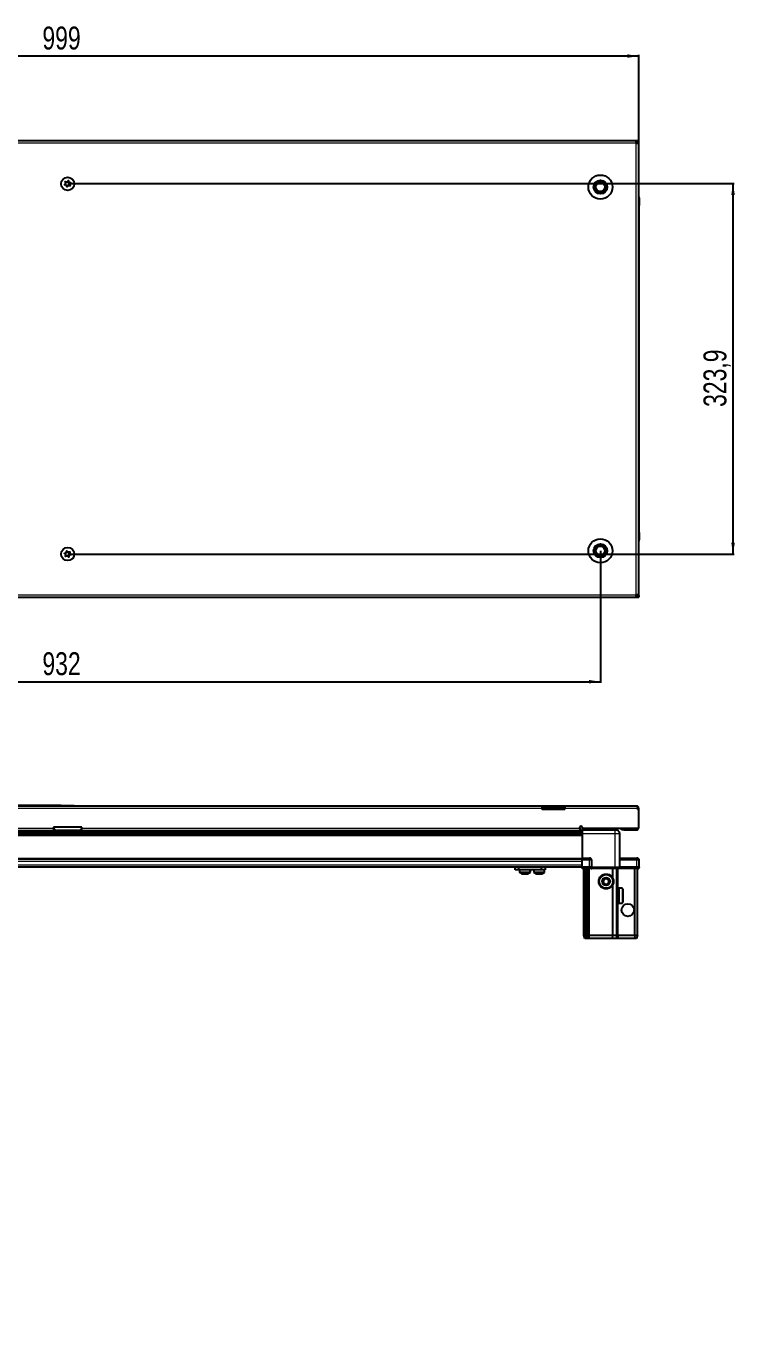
# Model space of a CAD drawing. Header units: millimetres. Extents: x 1415 to 5528, y -819 to 1524.
# Drawn here: x 2035 to 2654, y 328 to 1476 of the extents above; entities that cross this region are included whole.
import ezdxf

# ---------------------------------------------------------------- set-up
doc = ezdxf.new("R2010")
doc.units = ezdxf.units.MM
doc.layers.add('FORMAT', color=7, linetype='Continuous')
doc.styles.add('SLDTEXTSTYLE0', font='TXT', dxfattribs={"width": 0.75})
doc.dimstyles.new('SLDDIMSTYLE0', dxfattribs={"dimtxt": 20, "dimasz": 10, "dimexe": 0, "dimexo": 0.0625, "dimgap": 5, "dimtad": 2, "dimdec": 1, "dimrnd": 1e-09, "dimzin": 12, "dimdsep": 46, "dimtxsty": 'SLDTEXTSTYLE0', "dimsah": 1, "dimcen": 0.09, "dimadec": 0, "dimazin": 3, "dimtfac": 1, "dimtofl": 0, "dimtmove": 0, "dimatfit": 3, "dimfxl": 0, "dimfrac": 2, "dimtolj": 1, "dimtzin": 12, "dimarcsym": 0})

# ---------------------------------------------------------------- blocks, each defined once
blk = doc.blocks.new('_D_1')
at = {"layer": 'FORMAT'}
for p, q in [((1571.3, 1375.8), (1571.3, 1450.8)), ((2570.3, 1449.8), (1571.3, 1449.8)), ((2570.3, 1375.8), (2570.3, 1450.8))]:
    blk.add_line(p, q, dxfattribs=at)
for points in [[(1571.3, 1449.8), (1581.3, 1448.3), (1581.3, 1451.4)], [(2570.3, 1449.8), (2560.3, 1451.4), (2560.3, 1448.3)]]:
    blk.add_solid(points, dxfattribs=at)
at = {"layer": 'FORMAT', "insert": (2048.7, 1475.6), "char_height": 20, "attachment_point": 1, "style": 'SLDTEXTSTYLE0'}
blk.add_mtext('999', dxfattribs=at)
blk = doc.blocks.new('_D_2')
at = {"layer": 'FORMAT'}
for p, q in [((1604.8, 1017.3), (1604.8, 901.8)), ((2536.8, 1017.3), (2536.8, 901.8)), ((1604.8, 902.8), (2536.8, 902.8))]:
    blk.add_line(p, q, dxfattribs=at)
for points in [[(1604.8, 902.8), (1614.8, 901.3), (1614.8, 904.4)], [(2536.8, 902.8), (2526.8, 904.4), (2526.8, 901.3)]]:
    blk.add_solid(points, dxfattribs=at)
at = {"layer": 'FORMAT', "insert": (2048.7, 928.6), "char_height": 20, "attachment_point": 1, "style": 'SLDTEXTSTYLE0'}
blk.add_mtext('932', dxfattribs=at)
blk = doc.blocks.new('_D_3')
at = {"layer": 'FORMAT'}
for p, q in [((2070.8, 1338.3), (2653.8, 1338.3)), ((2652.8, 1338.3), (2652.8, 1014.5)), ((2070.8, 1014.5), (2653.8, 1014.5))]:
    blk.add_line(p, q, dxfattribs=at)
for points in [[(2652.8, 1338.3), (2651.3, 1328.3), (2654.4, 1328.3)], [(2652.8, 1014.5), (2654.4, 1024.5), (2651.3, 1024.5)]]:
    blk.add_solid(points, dxfattribs=at)
at = {"layer": 'FORMAT', "insert": (2627, 1143.1), "char_height": 20, "attachment_point": 1, "rotation": 90, "style": 'SLDTEXTSTYLE0'}
blk.add_mtext('323,9', dxfattribs=at)
blk = doc.blocks.new('_D_8')
at = {"layer": 'FORMAT'}
for p, q in [((2065, 794.5), (1503.8, 794.5)), ((1504.8, 794.5), (1504.8, -812.5)), ((1573.4, -812.5), (1503.8, -812.5))]:
    blk.add_line(p, q, dxfattribs=at)
for points in [[(1504.8, 794.5), (1503.3, 784.5), (1506.4, 784.5)], [(1504.8, -812.5), (1506.4, -802.5), (1503.3, -802.5)]]:
    blk.add_solid(points, dxfattribs=at)
at = {"layer": 'FORMAT', "insert": (1479, -38.5), "char_height": 20, "attachment_point": 1, "rotation": 90, "style": 'SLDTEXTSTYLE0'}
blk.add_mtext('1607', dxfattribs=at)

msp = doc.modelspace()

# ---------------------------------------------------------------- linework, layer by layer
at = {"color": 7, "linetype": 'Continuous', "lineweight": 25}
for p, q in [((2568.22, 1375.82), (1573.42, 1375.82)), ((2568.22, 1373.72), (2568.22, 1375.82)), ((2570.32, 1375.82), (2568.22, 1375.82)), ((2568.22, 1374.32), (2570.32, 1374.32)), ((2568.22, 1373.72), (2570.32, 1373.72)), ((2570.32, 1374.32), (2570.32, 1375.82)), ((2570.32, 1373.72), (2570.32, 1374.32)), ((2570.32, 978.92), (2570.32, 1373.72)), ((2570.32, 1327.15), (2570.32, 1327.15)), ((2570.82, 1325.82), (2570.82, 1319.32)), ((2570.82, 1319.32), (2570.82, 1325.82)), ((2570.32, 1319.32), (2570.82, 1319.32)), ((2570.67, 1033.32), (2570.67, 1319.32)), ((2570.82, 1319.32), (2570.82, 1319.32)), ((2570.82, 1319.32), (2570.82, 1319.32)), ((2570.32, 1033.32), (2570.82, 1033.32)), ((2570.82, 1033.32), (2570.82, 1033.32)), ((2570.82, 1026.82), (2570.82, 1033.32)), ((2570.82, 1033.32), (2570.82, 1026.82)), ((1573.42, 976.82), (2568.22, 976.82)), ((2568.22, 976.82), (2568.22, 978.92)), ((2570.32, 978.92), (2568.22, 978.92)), ((2570.32, 978.32), (2568.22, 978.32)), ((2568.22, 976.82), (2570.32, 976.82)), ((2570.32, 978.32), (2570.32, 978.92)), ((2570.32, 978.32), (2570.32, 976.82)), ((1655.82, 794.21), (2485.82, 794.21)), ((2065.03, 794.51), (2065.03, 794.21)), ((2065.03, 794.51), (2076.6, 794.51)), ((2076.6, 794.21), (2076.6, 794.51)), ((2485.82, 792.11), (2485.82, 794.21)), ((2485.82, 794.21), (2495.82, 794.21)), ((2495.82, 792.71), (2485.82, 792.71)), ((2485.82, 791.21), (2485.82, 792.11)), ((2495.82, 794.21), (2505.82, 794.21)), ((2505.82, 792.71), (2495.82, 792.71)), ((2505.82, 794.21), (2568.72, 794.21)), ((2505.82, 794.21), (2505.82, 792.11)), ((2505.82, 791.21), (2505.82, 792.11)), ((2569.32, 792.11), (2570.32, 792.11)), ((2569.32, 792.11), (2569.32, 791.21)), ((2570.32, 791.21), (2570.32, 792.11)), ((2505.82, 791.21), (2485.82, 791.21)), ((2570.32, 791.21), (2569.32, 791.21)), ((2570.32, 774.71), (2570.32, 791.21)), ((2520.82, 770.77), (1620.82, 770.77)), ((2520.82, 770.74), (1620.82, 770.74)), ((1622.82, 772.71), (2058.32, 772.71)), ((1646.94, 772.56), (2494.7, 772.56)), ((2083.32, 775.71), (2058.32, 775.71)), ((2058.32, 775.71), (2058.32, 774.81)), ((2058.32, 774.81), (2058.32, 772.71)), ((2080.32, 772.71), (2061.32, 772.71)), ((2083.32, 774.81), (2083.32, 775.71)), ((2083.32, 772.71), (2083.32, 774.81)), ((2083.32, 772.71), (2518.82, 772.71)), ((2489.32, 772.71), (2489.32, 772.56)), ((2489.43, 772.71), (2489.43, 772.56)), ((2489.61, 772.71), (2489.61, 772.56)), ((2490.12, 772.71), (2490.12, 772.56)), ((2490.51, 772.71), (2490.51, 772.56)), ((2491.37, 772.71), (2491.37, 772.56)), ((2491.93, 772.71), (2491.93, 772.56)), ((2493.05, 772.71), (2493.05, 772.56)), ((2493.73, 772.71), (2493.73, 772.56)), ((2494.7, 772.56), (2495, 772.56)), ((2495, 772.71), (2495, 772.56)), ((2495, 772.56), (2495.01, 772.56)), ((2495.01, 772.56), (2495.74, 772.56)), ((2495.27, 772.71), (2495.27, 772.56)), ((2495.74, 772.71), (2495.74, 772.56)), ((2495.74, 772.56), (2497.03, 772.56)), ((2496.94, 772.56), (2520.82, 772.56)), ((2497.03, 772.71), (2497.03, 772.56)), ((2497.13, 772.71), (2497.13, 772.56)), ((2497.75, 772.71), (2497.75, 772.56)), ((2498.95, 772.71), (2498.95, 772.56)), ((2499.57, 772.71), (2499.57, 772.56)), ((2500.56, 772.71), (2500.56, 772.56)), ((2501.03, 772.71), (2501.03, 772.56)), ((2501.7, 772.71), (2501.7, 772.56)), ((2501.98, 772.71), (2501.98, 772.56)), ((2502.27, 772.71), (2502.27, 772.56)), ((2502.32, 772.56), (2502.32, 772.71)), ((2502.32, 772.71), (2502.32, 772.56)), ((2518.82, 774.81), (2518.82, 775.56)), ((2518.82, 774.81), (2518.82, 772.71)), ((2520.82, 775.56), (2520.82, 774.71)), ((2520.82, 774.71), (2520.82, 773.21)), ((2520.82, 774.71), (2570.32, 774.71)), ((2520.82, 773.21), (2549.82, 773.21)), ((2520.82, 769.71), (2520.82, 748.71)), ((2520.97, 773.21), (2520.97, 769.71)), ((2523.57, 774.71), (2523.57, 773.21)), ((2550.07, 773.21), (2550.07, 774.71)), ((2553.82, 740.71), (2553.82, 769.71)), ((2555.32, 773.21), (2555.32, 774.71)), ((2557.32, 773.21), (2555.32, 773.21)), ((2557.32, 773.21), (2568.22, 773.21)), ((1620.82, 748.06), (2520.82, 748.06)), ((2520.82, 748.71), (2527.32, 748.71)), ((2520.82, 746.71), (2520.82, 748.71)), ((2520.82, 740.71), (2520.82, 746.71)), ((2529.32, 740.71), (2529.32, 746.71)), ((2553.82, 748.71), (2568.82, 748.71)), ((2570.82, 740.71), (2570.82, 746.71)), ((1620.82, 740.86), (2520.82, 740.86)), ((2462.17, 738.36), (2462.17, 740.86)), ((2465.17, 738.36), (2462.17, 738.36)), ((2465.17, 740.86), (2465.17, 738.36)), ((2485.37, 738.36), (2465.17, 738.36)), ((2466.02, 738.36), (2466.02, 736.46)), ((2475.52, 736.46), (2475.52, 738.36)), ((2475.57, 736.46), (2475.57, 738.36)), ((2478.52, 738.36), (2478.52, 736.46)), ((2485.37, 738.36), (2485.37, 740.86)), ((2488.37, 738.36), (2485.37, 738.36)), ((2488.02, 736.46), (2488.02, 738.36)), ((2488.37, 740.86), (2488.37, 738.36)), ((2520.82, 740.71), (2527.32, 740.71)), ((2520.82, 740.71), (2520.82, 740.38)), ((2520.82, 740.71), (2520.82, 740.71)), ((2527.32, 740.71), (2520.82, 740.71)), ((2520.82, 739.51), (2520.82, 740.38)), ((2520.82, 740.38), (2520.82, 740.38)), ((2520.82, 740.38), (2527.32, 740.38)), ((2528.64, 739.51), (2520.82, 739.51)), ((2522.32, 681.21), (2522.32, 739.51)), ((2523.82, 681.21), (2523.82, 739.51)), ((2525.32, 681.21), (2525.32, 739.51)), ((2526.32, 681.21), (2526.32, 739.51)), ((2529.32, 740.71), (2527.32, 740.71)), ((2528.64, 739.51), (2529.32, 739.51)), ((2529.32, 740.71), (2529.32, 739.51)), ((2529.32, 740.71), (2529.52, 740.71)), ((2529.52, 739.51), (2529.32, 739.51)), ((2529.52, 740.71), (2549.82, 740.71)), ((2549.82, 739.51), (2529.52, 739.51)), ((2547.82, 730.71), (2547.82, 739.51)), ((2549.82, 740.71), (2553.82, 740.71)), ((2553.82, 739.51), (2549.82, 739.51)), ((2551.32, 681.21), (2551.32, 739.51)), ((2553.82, 740.71), (2553.82, 739.51)), ((2553.82, 740.71), (2554.02, 740.71)), ((2554.02, 739.51), (2553.82, 739.51)), ((2554.02, 740.71), (2568.82, 740.71)), ((2568.82, 740.71), (2554.02, 740.71)), ((2568.82, 739.51), (2554.02, 739.51)), ((2566.82, 681.21), (2566.82, 739.51)), ((2570.82, 740.71), (2568.82, 740.71)), ((2568.82, 739.51), (2570.32, 739.51)), ((2569.32, 681.21), (2569.32, 739.51)), ((2570.32, 739.51), (2570.82, 740.38)), ((2570.82, 740.71), (2570.82, 740.38)), ((2547.82, 681.21), (2547.82, 725.71)), ((2552.32, 719.71), (2551.32, 719.71)), ((2551.32, 711.71), (2552.32, 711.71)), ((2552.82, 720.11), (2552.72, 720.11)), ((2552.72, 720.11), (2552.72, 711.31)), ((2555.72, 722.21), (2552.82, 722.21)), ((2552.82, 722.21), (2552.82, 722.2)), ((2553.32, 722.2), (2552.82, 722.2)), ((2552.82, 722.2), (2552.82, 722.12)), ((2552.82, 722.12), (2552.82, 721.78)), ((2553.32, 722.12), (2552.82, 722.12)), ((2553.32, 721.78), (2552.82, 721.78)), ((2552.82, 721.78), (2552.82, 721.48)), ((2552.82, 721.48), (2552.82, 720.76)), ((2553.32, 721.48), (2552.82, 721.48)), ((2553.32, 720.76), (2552.82, 720.76)), ((2552.82, 720.76), (2552.82, 720.26)), ((2552.82, 720.26), (2552.82, 719.25)), ((2553.32, 720.26), (2552.82, 720.26)), ((2553.32, 719.25), (2552.82, 719.25)), ((2552.82, 719.25), (2552.82, 718.61)), ((2552.82, 718.61), (2552.82, 717.39)), ((2553.32, 718.61), (2552.82, 718.61)), ((2553.32, 717.39), (2552.82, 717.39)), ((2552.82, 717.39), (2552.82, 716.85)), ((2553.32, 716.85), (2552.82, 716.85)), ((2552.82, 716.67), (2552.82, 715.37)), ((2553.32, 716.67), (2552.82, 716.67)), ((2553.32, 715.37), (2552.82, 715.37)), ((2553.32, 714.98), (2552.82, 714.98)), ((2552.82, 714.98), (2552.82, 714.63)), ((2553.32, 714.63), (2552.82, 714.63)), ((2552.82, 714.63), (2552.82, 713.38)), ((2553.32, 713.38), (2552.82, 713.38)), ((2552.82, 713.38), (2552.82, 712.7)), ((2552.82, 712.7), (2552.82, 711.62)), ((2553.32, 712.7), (2552.82, 712.7)), ((2553.32, 711.62), (2552.82, 711.62)), ((2552.82, 711.62), (2552.82, 711.07)), ((2553.32, 722.12), (2553.32, 722.2)), ((2553.32, 721.48), (2553.32, 721.78)), ((2553.32, 720.26), (2553.32, 720.76)), ((2553.32, 718.61), (2553.32, 719.25)), ((2553.32, 716.67), (2553.32, 717.39)), ((2553.32, 714.63), (2553.32, 715.37)), ((2553.32, 712.7), (2553.32, 713.38)), ((2553.32, 711.07), (2553.32, 711.62)), ((2556.52, 721.41), (2556.52, 719.93)), ((2556.52, 719.93), (2556.52, 710.01)), ((2552.72, 711.31), (2552.82, 711.31)), ((2552.82, 711.07), (2552.82, 710.26)), ((2553.32, 711.07), (2552.82, 711.07)), ((2553.32, 710.26), (2552.82, 710.26)), ((2552.82, 710.26), (2552.82, 709.89)), ((2552.82, 709.89), (2552.82, 709.43)), ((2553.32, 709.89), (2552.82, 709.89)), ((2553.32, 709.43), (2552.82, 709.43)), ((2552.82, 709.43), (2552.82, 709.28)), ((2552.82, 709.28), (2552.82, 709.21)), ((2553.32, 709.28), (2552.82, 709.28)), ((2552.82, 709.21), (2555.72, 709.21)), ((2553.32, 709.89), (2553.32, 710.26)), ((2553.32, 709.28), (2553.32, 709.43)), ((2522.32, 681.21), (2523.82, 681.21)), ((2523.12, 678.21), (2522.32, 681.21)), ((2524.28, 678.21), (2523.12, 678.21)), ((2523.82, 681.21), (2525.32, 681.21)), ((2524.28, 678.21), (2523.82, 681.21)), ((2524.78, 678.21), (2524.28, 678.21)), ((2524.78, 678.21), (2525.32, 681.21)), ((2525.52, 678.21), (2524.78, 678.21)), ((2525.32, 681.21), (2526.32, 681.21)), ((2525.52, 678.21), (2526.32, 681.21)), ((2527.32, 678.21), (2525.52, 678.21)), ((2526.32, 681.21), (2527.32, 681.21)), ((2527.32, 681.21), (2547.82, 681.21)), ((2547.49, 678.21), (2527.32, 678.21)), ((2547.49, 678.21), (2547.82, 681.21)), ((2550.52, 678.21), (2547.49, 678.21)), ((2547.82, 681.21), (2551.32, 681.21)), ((2551.32, 681.21), (2550.52, 678.21)), ((2552.32, 678.21), (2550.52, 678.21)), ((2551.32, 681.21), (2552.32, 681.21)), ((2552.32, 681.21), (2566.82, 681.21)), ((2566.67, 678.21), (2552.32, 678.21)), ((2566.82, 681.21), (2566.67, 678.21)), ((2568.52, 678.21), (2566.67, 678.21)), ((2566.82, 681.21), (2569.32, 681.21)), ((2569.32, 681.21), (2568.52, 678.21))]:
    msp.add_line(p, q, dxfattribs=at)
at = {"color": 8, "linetype": 'Continuous', "lineweight": 18}
for p, q in [((2568.22, 1373.72), (1573.42, 1373.72)), ((2568.22, 978.92), (2568.22, 1373.72)), ((2570.32, 1325.82), (2570.82, 1325.82)), ((2570.32, 1026.82), (2570.82, 1026.82)), ((1573.42, 978.92), (2568.22, 978.92)), ((2485.82, 792.11), (1655.82, 792.11)), ((2495.82, 794.21), (2495.82, 792.71)), ((2569.32, 792.11), (2505.82, 792.11)), ((2520.82, 771.98), (1620.82, 771.98)), ((1620.82, 769.53), (2520.82, 769.53)), ((1622.82, 774.81), (2058.32, 774.81)), ((2058.32, 773.21), (2059.66, 773.21)), ((2081.98, 773.21), (2083.32, 773.21)), ((2083.32, 774.81), (2518.82, 774.81)), ((2518.82, 773.21), (2520.82, 773.21)), ((2549.82, 769.71), (2520.82, 769.71)), ((2549.82, 740.71), (2549.82, 769.71)), ((2557.32, 774.71), (2557.32, 773.21)), ((2568.22, 774.71), (2568.22, 773.21)), ((2520.82, 768.12), (1620.82, 768.12)), ((1620.82, 748.71), (2520.82, 748.71)), ((1620.82, 746.06), (2520.82, 746.06)), ((2527.32, 746.71), (2520.82, 746.71)), ((2527.32, 746.71), (2527.32, 748.71)), ((2527.32, 740.71), (2527.32, 746.71)), ((2529.32, 746.71), (2527.32, 746.71)), ((2568.82, 746.71), (2553.82, 746.71)), ((2568.82, 748.71), (2568.82, 746.71)), ((2568.82, 740.71), (2568.82, 746.71)), ((2570.82, 746.71), (2568.82, 746.71)), ((1620.82, 742.86), (2520.82, 742.86)), ((2468.23, 736.46), (2466.02, 736.46)), ((2468.33, 736.09), (2466.21, 736.09)), ((2475.52, 736.46), (2468.23, 736.46)), ((2475.33, 736.09), (2468.33, 736.09)), ((2475.38, 736.09), (2475.33, 736.09)), ((2475.57, 736.46), (2475.52, 736.46)), ((2486.02, 736.46), (2478.52, 736.46)), ((2485.91, 736.09), (2478.71, 736.09)), ((2487.83, 736.09), (2485.91, 736.09)), ((2488.02, 736.46), (2486.02, 736.46)), ((2520.82, 740.71), (2520.82, 740.38)), ((2527.32, 740.71), (2527.32, 740.38)), ((2527.32, 681.21), (2527.32, 739.51)), ((2529.52, 740.71), (2529.52, 739.51)), ((2549.82, 740.71), (2549.82, 739.51)), ((2552.32, 719.71), (2552.32, 739.51)), ((2554.02, 740.71), (2554.02, 739.51)), ((2568.82, 740.71), (2568.82, 739.51)), ((2552.32, 719.71), (2552.32, 711.71)), ((2552.32, 681.21), (2552.32, 711.71)), ((2555.72, 722.21), (2555.72, 720.52)), ((2555.72, 720.52), (2555.72, 709.21)), ((2527.32, 678.21), (2527.32, 681.21)), ((2552.32, 681.21), (2552.32, 678.21))]:
    msp.add_line(p, q, dxfattribs=at)
at = {"color": 7, "linetype": 'Continuous', "lineweight": 25}
for centre, radius in [((2070.82, 1338.17), 5.79), ((2536.82, 1335.32), 10.5), ((2070.82, 1338.17), 1.85), ((2536.82, 1335.32), 6), ((2536.82, 1335.32), 3.9), ((2536.82, 1017.32), 10.5), ((2536.82, 1017.32), 6), ((2070.82, 1014.47), 5.79), ((2070.82, 1014.47), 1.85), ((2536.82, 1017.32), 3.9), ((2541.82, 728.21), 6.5), ((2541.82, 728.21), 3.46), ((2560.82, 703.21), 5.5)]:
    msp.add_circle(centre, radius, dxfattribs=at)
at = {"color": 8, "linetype": 'Continuous', "lineweight": 18}
msp.add_circle((2541.82, 728.21), 5.7, dxfattribs=at)
at = {"color": 7, "linetype": 'Continuous', "lineweight": 25}
for centre, radius, start, end in [((2536.82, 1335.32), 4.62, 120, 180), ((2536.82, 1335.32), 4.62, 180, 240), ((2536.82, 1335.32), 4.62, 60, 120), ((2536.82, 1335.32), 4.62, 240, 300), ((2536.82, 1335.32), 4.62, 0, 60), ((2536.82, 1335.32), 4.62, 300, 0), ((2568.82, 1325.82), 2, 0, 41.39416), ((2536.82, 1017.32), 4.62, 120, 180), ((2536.82, 1017.32), 4.62, 60, 120), ((2536.82, 1017.32), 4.62, 0, 60), ((2568.82, 1026.82), 2, 318.57492, 0), ((2568.82, 1026.82), 2, 318.59038, 0), ((2536.82, 1017.32), 4.62, 180, 240), ((2536.82, 1017.32), 4.62, 240, 300), ((2536.82, 1017.32), 4.62, 300, 0), ((2061.32, 775.71), 3, 180, 270), ((2080.32, 775.71), 3, 270, 360), ((2519.82, 775.56), 1, 0, 180), ((2568.22, 775.31), 2.1, 270, 343.39845), ((2527.32, 746.71), 2, 0, 90), ((2568.82, 746.71), 2, 0, 90), ((2466.47, 736.46), 0.45, 180, 235.28209), ((2470.77, 742.66), 8, 235.28209, 259.05401), ((2470.77, 742.66), 8, 280.84597, 304.71791), ((2470.82, 742.66), 8, 280.92113, 304.71791), ((2475.07, 736.46), 0.45, 304.71791, 0), ((2475.12, 736.46), 0.45, 304.71791, 0), ((2478.97, 736.46), 0.45, 180, 235.28209), ((2483.27, 742.66), 8, 235.28209, 258.92302), ((2483.27, 742.66), 8, 280.93918, 304.71791), ((2487.57, 736.46), 0.45, 304.71791, 0), ((2541.82, 728.21), 2.5, 118.29497, 178.29497), ((2541.82, 728.21), 2.5, 178.29497, 238.29497), ((2541.82, 728.21), 2.5, 238.29497, 298.29497), ((2541.82, 728.21), 2.5, 58.29497, 118.29497), ((2541.82, 728.21), 2.5, 298.29497, 358.29497), ((2541.82, 728.21), 2.5, 358.29497, 58.29497), ((2552.32, 720.11), 0.4, 270, 360), ((2552.32, 711.31), 0.4, 0, 90), ((2555.72, 721.41), 0.8, 0, 90), ((2555.72, 710.01), 0.8, 270, 360)]:
    msp.add_arc(centre, radius, start, end, dxfattribs=at)
msp.add_ellipse((2527.32, 736.92), major_axis=(0, 3.46), ratio=0.5773503, start_param=5.5604511, end_param=6.2831853, dxfattribs=at)
for points, knots in [([(2068.73, 1340.04), (2068.72, 1340.03), (2068.71, 1340), (2068.71, 1339.95), (2068.73, 1339.8), (2068.87, 1339.44), (2069.06, 1338.94), (2068.96, 1338.31), (2068.64, 1337.91), (2068.36, 1337.63), (2068.21, 1337.45), (2068.16, 1337.36), (2068.15, 1337.32), (2068.16, 1337.29), (2068.18, 1337.26), (2068.24, 1337.22), (2068.5, 1337.15), (2068.97, 1337.09), (2069.64, 1336.85), (2069.96, 1336.21), (2070.06, 1335.75), (2070.16, 1335.5), (2070.21, 1335.45), (2070.24, 1335.43), (2070.27, 1335.43), (2070.31, 1335.44), (2070.34, 1335.46), (2070.41, 1335.51), (2070.56, 1335.68), (2070.8, 1335.98), (2071.17, 1336.34), (2071.78, 1336.51), (2072.3, 1336.38), (2072.68, 1336.28), (2072.83, 1336.27), (2072.89, 1336.29), (2072.91, 1336.31), (2072.93, 1336.34), (2072.93, 1336.4), (2072.91, 1336.54), (2072.77, 1336.9), (2072.58, 1337.41), (2072.68, 1338.04), (2073, 1338.44), (2073.28, 1338.72), (2073.43, 1338.9), (2073.48, 1338.98), (2073.49, 1339.03), (2073.48, 1339.06), (2073.46, 1339.08), (2073.4, 1339.13), (2073.14, 1339.2), (2072.67, 1339.25), (2072, 1339.5), (2071.68, 1340.13), (2071.58, 1340.6), (2071.48, 1340.85), (2071.43, 1340.9), (2071.4, 1340.91), (2071.37, 1340.92), (2071.33, 1340.91), (2071.3, 1340.89), (2071.23, 1340.84), (2071.08, 1340.67), (2070.84, 1340.37), (2070.47, 1340.01), (2069.86, 1339.84), (2069.34, 1339.97), (2068.96, 1340.06), (2068.81, 1340.07), (2068.75, 1340.06), (2068.74, 1340.04), (2068.73, 1340.04)], [0, 0, 0, 0, 0.0020087, 0.00442, 0.0093647, 0.0255282, 0.0677053, 0.0957862, 0.1246456, 0.1503415, 0.1605194, 0.1633943, 0.1656965, 0.1672448, 0.1688741, 0.1707699, 0.1786058, 0.2119941, 0.2499945, 0.2879948, 0.3213831, 0.329219, 0.3311148, 0.3327441, 0.3342924, 0.3362166, 0.3385353, 0.3413178, 0.349662, 0.3753578, 0.4042173, 0.4322982, 0.4744753, 0.4906388, 0.4966691, 0.49844, 0.5, 0.5020087, 0.50442, 0.5093647, 0.5255282, 0.5677053, 0.5957862, 0.6246456, 0.6503415, 0.6605194, 0.6633943, 0.6656965, 0.6672448, 0.6688741, 0.6707699, 0.6786058, 0.7119941, 0.7499945, 0.7879948, 0.8213831, 0.829219, 0.8311148, 0.8327441, 0.8342924, 0.8362166, 0.8385353, 0.8413178, 0.849662, 0.8753578, 0.9042173, 0.9322982, 0.9744753, 0.9906388, 0.9966691, 0.99844, 1, 1, 1, 1]), ([(2532.2, 1335.32), (2532.53, 1335.9), (2533.1, 1336.88), (2533.92, 1338.3), (2534.33, 1339.01), (2534.51, 1339.32)], [0, 0, 0, 0, 0.4391308, 0.7513783, 1, 1, 1, 1]), ([(2534.51, 1331.32), (2534.18, 1331.9), (2533.61, 1332.88), (2532.79, 1334.3), (2532.38, 1335.01), (2532.2, 1335.32)], [0, 0, 0, 0, 0.4391308, 0.7513783, 1, 1, 1, 1]), ([(2534.51, 1339.32), (2534.71, 1339.32), (2535.42, 1339.32), (2536.72, 1339.32), (2538.11, 1339.32), (2538.86, 1339.32), (2539.13, 1339.32)], [0, 0, 0, 0, 0.1393293, 0.4852696, 0.8163565, 1, 1, 1, 1]), ([(2539.13, 1331.32), (2538.86, 1331.32), (2538.11, 1331.32), (2536.72, 1331.32), (2535.42, 1331.32), (2534.71, 1331.32), (2534.51, 1331.32)], [0, 0, 0, 0, 0.1836435, 0.5147304, 0.8606707, 1, 1, 1, 1]), ([(2539.13, 1339.32), (2539.46, 1338.75), (2540.03, 1337.77), (2540.85, 1336.35), (2541.26, 1335.64), (2541.44, 1335.32)], [0, 0, 0, 0, 0.4391308, 0.7513783, 1, 1, 1, 1]), ([(2541.44, 1335.32), (2541.11, 1334.75), (2540.54, 1333.77), (2539.72, 1332.35), (2539.31, 1331.64), (2539.13, 1331.32)], [0, 0, 0, 0, 0.4391308, 0.7513783, 1, 1, 1, 1]), ([(2532.2, 1017.32), (2532.53, 1017.9), (2533.1, 1018.88), (2533.92, 1020.3), (2534.33, 1021.01), (2534.51, 1021.32)], [0, 0, 0, 0, 0.4391308, 0.7513783, 1, 1, 1, 1]), ([(2534.51, 1021.32), (2534.71, 1021.32), (2535.42, 1021.32), (2536.72, 1021.32), (2538.11, 1021.32), (2538.86, 1021.32), (2539.13, 1021.32)], [0, 0, 0, 0, 0.1393293, 0.4852696, 0.8163565, 1, 1, 1, 1]), ([(2539.13, 1021.32), (2539.46, 1020.75), (2540.03, 1019.77), (2540.85, 1018.35), (2541.26, 1017.64), (2541.44, 1017.32)], [0, 0, 0, 0, 0.4391308, 0.7513783, 1, 1, 1, 1]), ([(2073.55, 1013.83), (2073.55, 1013.84), (2073.55, 1013.87), (2073.52, 1013.92), (2073.43, 1014.04), (2073.14, 1014.29), (2072.73, 1014.64), (2072.52, 1015.24), (2072.61, 1015.75), (2072.72, 1016.13), (2072.77, 1016.36), (2072.77, 1016.45), (2072.76, 1016.49), (2072.73, 1016.52), (2072.7, 1016.53), (2072.63, 1016.54), (2072.37, 1016.48), (2071.93, 1016.3), (2071.23, 1016.2), (2070.64, 1016.61), (2070.33, 1016.96), (2070.12, 1017.13), (2070.05, 1017.16), (2070.02, 1017.16), (2069.99, 1017.15), (2069.97, 1017.12), (2069.94, 1017.09), (2069.91, 1017.01), (2069.86, 1016.79), (2069.79, 1016.41), (2069.64, 1015.92), (2069.19, 1015.48), (2068.66, 1015.35), (2068.28, 1015.25), (2068.15, 1015.19), (2068.11, 1015.14), (2068.09, 1015.11), (2068.09, 1015.08), (2068.12, 1015.02), (2068.21, 1014.91), (2068.5, 1014.66), (2068.91, 1014.3), (2069.12, 1013.71), (2069.03, 1013.2), (2068.92, 1012.82), (2068.87, 1012.59), (2068.87, 1012.49), (2068.88, 1012.45), (2068.91, 1012.43), (2068.94, 1012.41), (2069.01, 1012.41), (2069.27, 1012.47), (2069.71, 1012.64), (2070.41, 1012.74), (2071, 1012.34), (2071.31, 1011.98), (2071.52, 1011.81), (2071.58, 1011.79), (2071.62, 1011.79), (2071.65, 1011.8), (2071.67, 1011.82), (2071.69, 1011.86), (2071.73, 1011.94), (2071.78, 1012.16), (2071.85, 1012.53), (2072, 1013.03), (2072.45, 1013.47), (2072.98, 1013.6), (2073.36, 1013.7), (2073.49, 1013.76), (2073.53, 1013.8), (2073.54, 1013.82), (2073.55, 1013.83)], [0, 0, 0, 0, 0.00200873, 0.00442003, 0.00936469, 0.02552819, 0.06770529, 0.09578618, 0.12464563, 0.1503415, 0.16051935, 0.16339425, 0.16569651, 0.16724481, 0.16887414, 0.1707699, 0.17860577, 0.21199411, 0.24999446, 0.2879948, 0.32138314, 0.32921901, 0.33111477, 0.3327441, 0.3342924, 0.33621663, 0.33853534, 0.3413178, 0.34966197, 0.37535784, 0.40421729, 0.43229818, 0.47447528, 0.49063878, 0.4966691, 0.49844005, 0.5, 0.50200873, 0.50442003, 0.50936469, 0.52552819, 0.56770529, 0.59578618, 0.62464563, 0.6503415, 0.66051935, 0.66339425, 0.66569651, 0.66724481, 0.66887414, 0.6707699, 0.67860577, 0.71199411, 0.74999446, 0.7879948, 0.82138314, 0.82921901, 0.83111477, 0.8327441, 0.8342924, 0.83621663, 0.83853534, 0.8413178, 0.84966197, 0.87535784, 0.90421729, 0.93229818, 0.97447528, 0.99063878, 0.9966691, 0.99844005, 1, 1, 1, 1]), ([(2534.51, 1013.32), (2534.18, 1013.9), (2533.61, 1014.88), (2532.79, 1016.3), (2532.38, 1017.01), (2532.2, 1017.32)], [0, 0, 0, 0, 0.4391308, 0.7513783, 1, 1, 1, 1]), ([(2539.13, 1013.32), (2538.86, 1013.32), (2538.11, 1013.32), (2536.72, 1013.32), (2535.42, 1013.32), (2534.71, 1013.32), (2534.51, 1013.32)], [0, 0, 0, 0, 0.1836435, 0.5147304, 0.8606707, 1, 1, 1, 1]), ([(2541.44, 1017.32), (2541.11, 1016.75), (2540.54, 1015.77), (2539.72, 1014.35), (2539.31, 1013.64), (2539.13, 1013.32)], [0, 0, 0, 0, 0.4391308, 0.7513783, 1, 1, 1, 1]), ([(2570.32, 792.11), (2570.29, 792.37), (2570.24, 792.86), (2569.85, 793.5), (2569.29, 793.98), (2568.83, 794.11), (2568.6, 794.18)], [0, 0, 0, 0, 0.2601609, 0.506776, 0.753388, 1, 1, 1, 1]), ([(2568.72, 794.21), (2568.77, 794.19), (2568.86, 794.13), (2568.99, 793.74), (2569.12, 793.18), (2569.23, 792.6), (2569.3, 792.24), (2569.32, 792.11)], [0, 0, 0, 0, 0.2302553, 0.4485219, 0.6667858, 0.8850496, 1, 1, 1, 1]), ([(2520.82, 769.71), (2520.82, 770.11), (2520.82, 770.89), (2520.82, 771.94), (2520.82, 772.73), (2520.82, 773.15), (2520.82, 773.2), (2520.82, 773.21)], [0, 0, 0, 0, 0.2146939, 0.4293877, 0.6440816, 0.8587754, 1, 1, 1, 1]), ([(2549.82, 773.21), (2549.89, 773.21), (2550.02, 773.21), (2550.18, 773.21), (2550.3, 773.21), (2550.31, 773.21), (2550.32, 773.21)], [0, 0, 0, 0, 0.2493943, 0.50033348, 0.75016674, 1, 1, 1, 1]), ([(2553.82, 769.71), (2553.77, 770.15), (2553.7, 770.83), (2553.26, 771.65), (2552.81, 772.21), (2552.25, 772.66), (2551.44, 773.09), (2550.76, 773.17), (2550.32, 773.21)], [0, 0, 0, 0, 0.23945684, 0.36836066, 0.5, 0.63163934, 0.76054316, 1, 1, 1, 1]), ([(2469.25, 734.81), (2469.25, 734.81), (2469.21, 734.82), (2469, 734.88), (2468.84, 734.95), (2468.78, 734.97), (2468.77, 734.98), (2468.77, 734.99), (2468.78, 734.99), (2468.8, 734.98), (2468.85, 734.97), (2469.07, 734.92), (2469.4, 734.85), (2469.78, 734.81), (2470.06, 734.8), (2470.32, 734.84), (2470.46, 734.91), (2470.59, 734.97), (2470.64, 734.98), (2470.66, 734.99), (2470.69, 734.99), (2470.71, 734.98), (2470.75, 734.98), (2470.87, 734.93), (2471.03, 734.86), (2471.29, 734.8), (2471.64, 734.81), (2472.01, 734.85), (2472.34, 734.92), (2472.57, 734.97), (2472.65, 734.98), (2472.67, 734.99), (2472.68, 734.99), (2472.68, 734.98), (2472.67, 734.96), (2472.5, 734.89), (2472.26, 734.81), (2472.28, 734.81), (2472.28, 734.81)], [0, 0, 0, 0, 0.0245191, 0.1059739, 0.1338421, 0.1478185, 0.1535531, 0.1564027, 0.1592796, 0.1617801, 0.1664773, 0.1816483, 0.2541107, 0.3009981, 0.3355791, 0.3791917, 0.4620214, 0.4826759, 0.486455, 0.4902707, 0.4928167, 0.4953568, 0.4997844, 0.513427, 0.5769545, 0.6409725, 0.679017, 0.7313711, 0.7890832, 0.8180386, 0.8216661, 0.824546, 0.8274502, 0.8308045, 0.8371581, 0.8638539, 0.9698659, 1, 1, 1, 1]), ([(2481.74, 734.81), (2481.75, 734.81), (2481.8, 734.8), (2481.75, 734.82), (2481.63, 734.87), (2481.52, 734.92), (2481.47, 734.95), (2481.44, 734.97), (2481.42, 734.98), (2481.42, 734.98), (2481.43, 734.99), (2481.44, 734.99), (2481.44, 734.99)], [0, 0, 0, 0, 0.117513, 0.3191822, 0.6555874, 0.7806573, 0.8588867, 0.9097918, 0.9600554, 0.9795862, 0.9947917, 1, 1, 1, 1]), ([(2481.44, 734.99), (2481.44, 734.99), (2481.45, 734.99), (2481.49, 734.98), (2481.65, 734.94), (2481.94, 734.88), (2482.29, 734.82), (2482.63, 734.8), (2482.95, 734.82), (2483.16, 734.88), (2483.32, 734.95), (2483.4, 734.97), (2483.44, 734.98), (2483.47, 734.99), (2483.49, 734.99), (2483.51, 734.98), (2483.56, 734.97), (2483.66, 734.92), (2483.77, 734.85), (2483.97, 734.81), (2484.22, 734.8), (2484.61, 734.84), (2484.96, 734.91), (2485.23, 734.97), (2485.29, 734.98), (2485.31, 734.99), (2485.32, 734.99), (2485.32, 734.98), (2485.31, 734.98), (2485.21, 734.93), (2485, 734.86), (2484.78, 734.8), (2484.77, 734.81), (2484.77, 734.81)], [0, 0, 0, 0, 0.0033506, 0.0080628, 0.021119, 0.0794763, 0.1490118, 0.1929925, 0.2373326, 0.3338878, 0.3669223, 0.3834897, 0.3902874, 0.3936653, 0.3970754, 0.4000395, 0.4056074, 0.423591, 0.5094867, 0.5650663, 0.606058, 0.6577556, 0.7559406, 0.7804241, 0.7849037, 0.7894268, 0.7924448, 0.7954558, 0.8007042, 0.816876, 0.8921804, 0.9680663, 1, 1, 1, 1]), ([(2539.28, 726.85), (2539.29, 727.36), (2539.32, 728.32), (2539.35, 729.28), (2539.36, 729.73)], [0, 0, 0, 0, 0.5346859, 1, 1, 1, 1]), ([(2541.73, 725.33), (2541.44, 725.51), (2540.74, 725.94), (2539.89, 726.46), (2539.38, 726.78), (2539.28, 726.85)], [0, 0, 0, 0, 0.3629006, 0.8668753, 1, 1, 1, 1]), ([(2539.36, 729.73), (2539.82, 729.98), (2540.67, 730.43), (2541.51, 730.89), (2541.91, 731.1)], [0, 0, 0, 0, 0.5346859, 1, 1, 1, 1]), ([(2544.28, 726.7), (2543.82, 726.45), (2542.97, 725.99), (2542.13, 725.54), (2541.73, 725.33)], [0, 0, 0, 0, 0.5346859, 1, 1, 1, 1]), ([(2541.91, 731.1), (2542.01, 731.03), (2542.52, 730.72), (2543.37, 730.2), (2544.07, 729.76), (2544.36, 729.58)], [0, 0, 0, 0, 0.1331247, 0.6370994, 1, 1, 1, 1]), ([(2544.36, 729.58), (2544.35, 729.07), (2544.32, 728.1), (2544.29, 727.14), (2544.28, 726.7)], [0, 0, 0, 0, 0.5346859, 1, 1, 1, 1])]:
    msp.add_open_spline(points, degree=3, knots=knots, dxfattribs=at)
at = {"color": 8, "linetype": 'Continuous', "lineweight": 18}
msp.add_open_spline([(2549.82, 769.71), (2549.82, 770.15), (2549.82, 770.83), (2549.82, 771.65), (2549.82, 772.21), (2549.82, 772.66), (2549.82, 773.09), (2549.82, 773.17), (2549.82, 773.21)], degree=3, knots=[0, 0, 0, 0, 0.2394568, 0.3683607, 0.5, 0.6316393, 0.7605432, 1, 1, 1, 1], dxfattribs=at)
msp.add_open_spline([(2553.82, 769.71), (2553.76, 769.71), (2553.64, 769.71), (2552.71, 769.71), (2551.39, 769.71), (2550.34, 769.71), (2549.82, 769.71)], degree=3, dxfattribs=at)

# ---------------------------------------------------------------- dimensions: what is measured, and where the dimension line sits
at = {"layer": 'FORMAT'}
dim = msp.add_linear_dim(base=(1571.32, 1449.82), p1=(2570.32, 1375.82), p2=(1571.32, 1375.82), dimstyle='SLDDIMSTYLE0', dxfattribs=at)
dim.commit()
dim.dimension.update_dxf_attribs({"geometry": '_D_1', "text_midpoint": (2070.82, 1449.82), "dimtype": 160})
for base, p1, p2, angle, picture, middle in [((2652.8202948, 1014.47343353), (2070.8199379, 1338.32343353), (2070.8199379, 1014.47343353), 90, '_D_3', (2652.8202948, 1176.39843353)), ((2536.82, 902.82), (1604.82, 1017.32), (2536.82, 1017.32), 0, '_D_2', (2070.82, 902.82)), ((1504.82, -812.49), (2065.03, 794.51), (1573.42, -812.49), 90, '_D_8', (1504.82, -8.99))]:
    dim = msp.add_linear_dim(base=base, p1=p1, p2=p2, angle=angle, dimstyle='SLDDIMSTYLE0', dxfattribs=at)
    dim.commit()
    dim.dimension.update_dxf_attribs({"geometry": picture, "text_midpoint": middle, "dimtype": 160})

doc.saveas('drawing.dxf')
